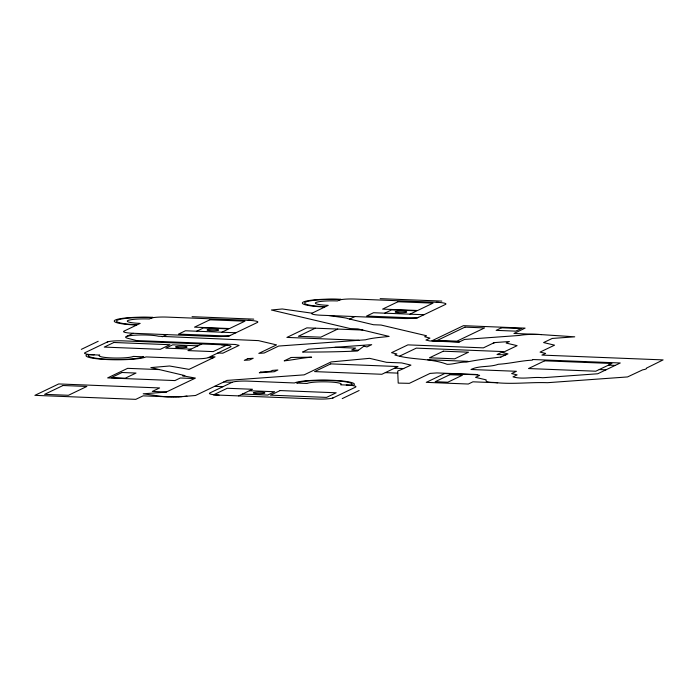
<?xml version="1.0" encoding="UTF-8"?>
<svg xmlns="http://www.w3.org/2000/svg" width="698" height="698" viewBox="0 0 698 698"><rect width="100%" height="100%" fill="white"/><g stroke="black" fill="none" stroke-linecap="round" stroke-linejoin="round"><path stroke-width="1.05" d="M210.656 356.46L215.054 356.905L189.036 369.373L169.562 365.996L150.873 367.584L184.891 375.594L182.553 375.768L195.44 378.08L166.072 392.154L143.212 393.794L160.383 396.211A17.433 2.303 0.2 0 0 167.572 396.822L179.307 396.822L195.536 395.487L226.998 380.41L304.127 374.861L331.088 361.948L369.582 358.336L386.5 362.314L401.629 362.916L410.965 365.115L399.727 370.28A17.433 2.303 0.2 0 0 397.712 371.362L398.209 383.097L409.36 383.333L430.073 373.404L436.808 372.924L475.844 374.468L479.683 375.376L475.53 377.356L486.14 379.86C484.281 383.071 495.03 382.085 497.185 382.774C513.972 384.284 530.724 382.094 547.511 382.696L627.546 376.937L642.684 369.835A17.433 2.303 0.2 0 0 646.409 368.16L663.1 359.898L541.91 355.09L545.653 353.432L540.051 352.115L554.57 345.161L543.585 342.57L552.214 338.443L574.742 336.82L538.961 334.455A17.433 2.303 0.2 0 0 519.696 335.424L464.554 339.437L458.952 342.116L429.767 340.956L425.928 340.057L429.959 338.12L424.672 336.741L426.513 335.747L381.056 325.041L373.491 324.736L347.944 318.654A17.433 2.303 0.2 0 0 343.748 317.669L328.653 315.531M81.308 349.366L98.209 341.27M108.016 341.654L84.973 352.699A13.079 1.728 0.2 0 0 94.125 354.854M126.268 336.593L133.161 333.286L214.434 336.506A13.079 1.728 0.2 0 0 230.506 335.354M162.233 336.802L166.796 334.612M196.644 331.218L203.563 327.903L228.787 328.906L221.868 332.222M201.792 343.983L187.963 350.605L213.187 351.609L227.007 344.986L123.31 340.868A13.079 1.728 0.2 0 0 107.248 342.029M89.361 354.663A28.19 3.726 0.2 0 0 109.097 359.313A28.19 3.726 0.2 0 0 143.736 356.826L133.362 356.408A17.433 2.303 0.2 0 1 111.942 357.952A17.433 2.303 0.2 0 1 99.735 355.081L87.119 354.575A30.511 4.04 0.2 0 0 108.478 359.61A30.511 4.04 0.2 0 0 145.978 356.914L192.22 358.746A13.079 1.728 0.2 0 0 208.283 357.594L230.558 346.915A13.079 1.728 0.2 0 0 221.406 344.76M315.287 328.182L298.386 336.279L320.81 337.169L337.71 329.072M349.593 319.108L354.889 316.569M351.068 385.209A28.19 3.726 0.2 0 0 331.332 380.558A28.19 3.726 0.2 0 0 296.694 383.054L307.068 383.464A17.433 2.303 0.2 0 1 328.488 381.919A17.433 2.303 0.2 0 1 340.694 384.799L353.31 385.296A30.511 4.04 0.2 0 0 331.943 380.27A30.511 4.04 0.2 0 0 294.451 382.966L248.209 381.125A13.079 1.728 0.2 0 0 232.146 382.286L209.871 392.957A13.079 1.728 0.2 0 0 219.024 395.112M384.738 313.175L391.657 309.86L416.881 310.863L409.962 314.179M238.637 395.897L252.467 389.266L227.243 388.271L213.413 394.894L317.11 399.003A13.079 1.728 0.2 0 0 333.182 397.851M399.666 356.102L416.305 348.127L503.188 351.574L497.046 354.523L505.78 354.863M332.414 398.218L355.457 387.181A13.079 1.728 0.2 0 0 346.304 385.017M342.221 398.61L359.121 390.514M494.987 342.552L493.12 343.198M186.968 396.063L186.445 396.15M185.886 396.237L185.302 396.316M184.682 396.394L184.036 396.464M183.365 396.534L182.667 396.595M181.951 396.647L181.21 396.708M180.442 396.752L179.665 396.796M178.871 396.839L178.06 396.865M177.24 396.9L176.402 396.918M175.564 396.935L174.709 396.944M173.863 396.953L173.008 396.953M172.153 396.953L171.298 396.935M170.452 396.918L169.605 396.9M168.768 396.874L143.09 395.853L135.796 399.352L34.9 395.347L58.711 383.944L159.606 387.948L152.312 391.438L166.386 391.997M380.166 298.648L441.817 301.091M439.129 302.382L355.055 299.041A13.079 1.728 0.2 0 0 338.984 300.201M423.974 314.728L373.526 312.73L366.616 316.046L417.064 318.044L445.481 304.424A13.079 1.728 0.2 0 0 436.329 302.269M192.072 316.691L253.723 319.134M251.036 320.426L166.962 317.093A13.079 1.728 0.2 0 0 150.89 318.244M362.864 330.067L306.884 327.851L286.913 337.413L358.947 340.275M235.88 332.772L185.432 330.773L178.522 334.089L228.97 336.087L257.387 322.467A13.079 1.728 0.2 0 0 248.235 320.312M459.485 341.863L431.949 340.772L463.437 325.678L525.097 328.13L513.964 333.461L539.886 334.499M335.057 347.299L355.579 348.119L351.74 349.96L358.484 350.221M197.944 345.824L172.72 344.821L165.81 348.136L191.034 349.14M608.464 365.141L615.191 365.412M427.691 359.74L468 361.337M217.881 352.996L222.81 353.188L239.1 345.388L235.27 344.48L136.546 340.563L127.621 338.277A17.433 2.303 0.2 0 1 125.998 336.733L126.425 336.515A17.433 2.303 0.2 0 1 141.502 334.961A17.433 2.303 0.2 0 1 158.507 336.244L258.417 340.615L276.556 344.891L258.81 353.389L264.167 353.005L278.685 346.051L365.455 339.804C373.081 337.719 381.169 337.352 389.109 336.419L357.908 328.906L350.344 328.601L271.391 310.008L282.236 308.97L311.971 313.175M599.242 369.556L605.969 369.827M208.283 357.594L213.213 357.786M394.536 368.204L403.758 368.57M477.336 374.817L444.705 373.526L426.269 382.356L468.306 384.031L472.921 381.815L497.657 382.801M385.322 372.619L397.79 373.116M159.441 369.6L127.629 368.343L107.658 377.906L174.928 380.576L180.302 378.002L194.437 378.56M223.779 381.954L232.146 382.286M214.565 386.369L222.924 386.701M249.395 390.74L274.619 391.744L267.709 395.051L242.485 394.056M540.697 334.534L541.482 334.586M152.199 317.616A28.19 3.726 0.2 0 0 117.561 320.112A28.19 3.726 0.2 0 0 137.297 324.762L140.141 323.401A17.433 2.303 0.2 0 1 127.926 320.522A17.433 2.303 0.2 0 1 149.355 318.977L152.81 317.328A30.511 4.04 0.2 0 0 115.318 320.024A30.511 4.04 0.2 0 0 136.677 325.05L124.008 331.122A13.079 1.728 0.2 0 0 133.161 333.286M340.292 299.573A28.19 3.726 0.2 0 0 305.654 302.068A28.19 3.726 0.2 0 0 325.39 306.719L328.235 305.358A17.433 2.303 0.2 0 1 316.019 302.478A17.433 2.303 0.2 0 1 337.448 300.934L340.903 299.285A30.511 4.04 0.2 0 0 303.412 301.981A30.511 4.04 0.2 0 0 324.771 307.007L311.718 313.35A13.079 1.728 0.2 0 0 321.255 315.234L402.528 318.463A13.079 1.728 0.2 0 0 418.599 317.311M363.867 346.191L357.455 350.998C339.167 351.862 320.871 352.106 302.574 352.054L308.499 349.209L371.694 344.664L366.991 346.923L363.867 346.191M533.036 359.522L532.199 360.151C520.682 360.718 509.784 363.623 498.293 364.277C489.586 367.488 479.456 365.324 471.01 369.495L516.415 371.292L511.634 373.587L517.131 374.878L512.986 376.868C522.689 379.703 532.897 376.571 542.8 377.723L597.732 373.77L620.252 362.986L533.036 359.522M500.867 357.053L500.824 357.079C489.246 358.371 477.702 359.793 466.404 362.105C459.729 361.817 453.796 364.347 447.191 364.33C430.186 357.891 411.977 360.273 394.824 354.959L396.9 353.965L391.534 352.699L407.894 344.873L483.374 347.866L494.367 342.596L509.365 341.523L506.137 343.067L517.122 345.658L502.604 352.612L507.996 353.877L500.824 357.079M113.87 342.491L104.264 347.089L160.322 349.314L169.919 344.707L113.87 342.491M63.029 385.505L44.593 394.344L68.421 395.286L86.849 386.456L63.029 385.505M209.88 319.789L194.515 327.153L229.555 328.54L244.911 321.176L209.88 319.789M121.984 372.496L111.235 377.653L125.247 378.211L135.997 373.055L121.984 372.496M247.851 358.641L244.291 360.343L249.648 359.959L253.208 358.257L247.851 358.641M397.973 301.745L382.609 309.109L417.648 310.497L433.004 303.133L397.973 301.745M260.799 372.069L259.316 372.776L274.314 371.702L277.865 369.992L272.508 370.385L270.44 371.371L260.799 372.069M291.275 357.463L284.199 360.857C293.404 359.88 302.321 357.838 311.613 357.193L291.275 357.463M330.73 363.876L314.597 371.606L381.858 374.276L397.991 366.546L330.73 363.876M280.107 390.566L270.51 395.164L326.559 397.389L336.166 392.791L280.107 390.566M464.955 327.135L437.306 340.388L456.92 341.165L484.578 327.912L464.955 327.135M443.291 351.19L429.471 357.812L454.695 358.816L468.515 352.193L443.291 351.19M501.522 327.79L496.147 330.363L515.77 331.149L521.144 328.566L501.522 327.79M449.791 374.721L435.194 381.719L447.811 382.216L462.399 375.227L449.791 374.721M544.658 360.814L528.526 368.544L595.787 371.214L611.919 363.484L544.658 360.814M255.852 393.541A5.811 0.768 0.2 0 0 264.908 392.991A5.811 0.768 0.2 0 0 256.567 392.215A5.811 0.768 0.2 0 0 255.852 393.541M209.609 330.616A5.811 0.768 0.2 0 0 218.666 330.067A5.811 0.768 0.2 0 0 210.325 329.29A5.811 0.768 0.2 0 0 209.609 330.616M397.703 312.573A5.811 0.768 0.2 0 0 406.76 312.023A5.811 0.768 0.2 0 0 398.418 311.247A5.811 0.768 0.2 0 0 397.703 312.573M178.06 347.587A5.811 0.768 0.2 0 0 187.116 347.028A5.811 0.768 0.2 0 0 178.775 346.26A5.811 0.768 0.2 0 0 178.06 347.587"/></g></svg>
